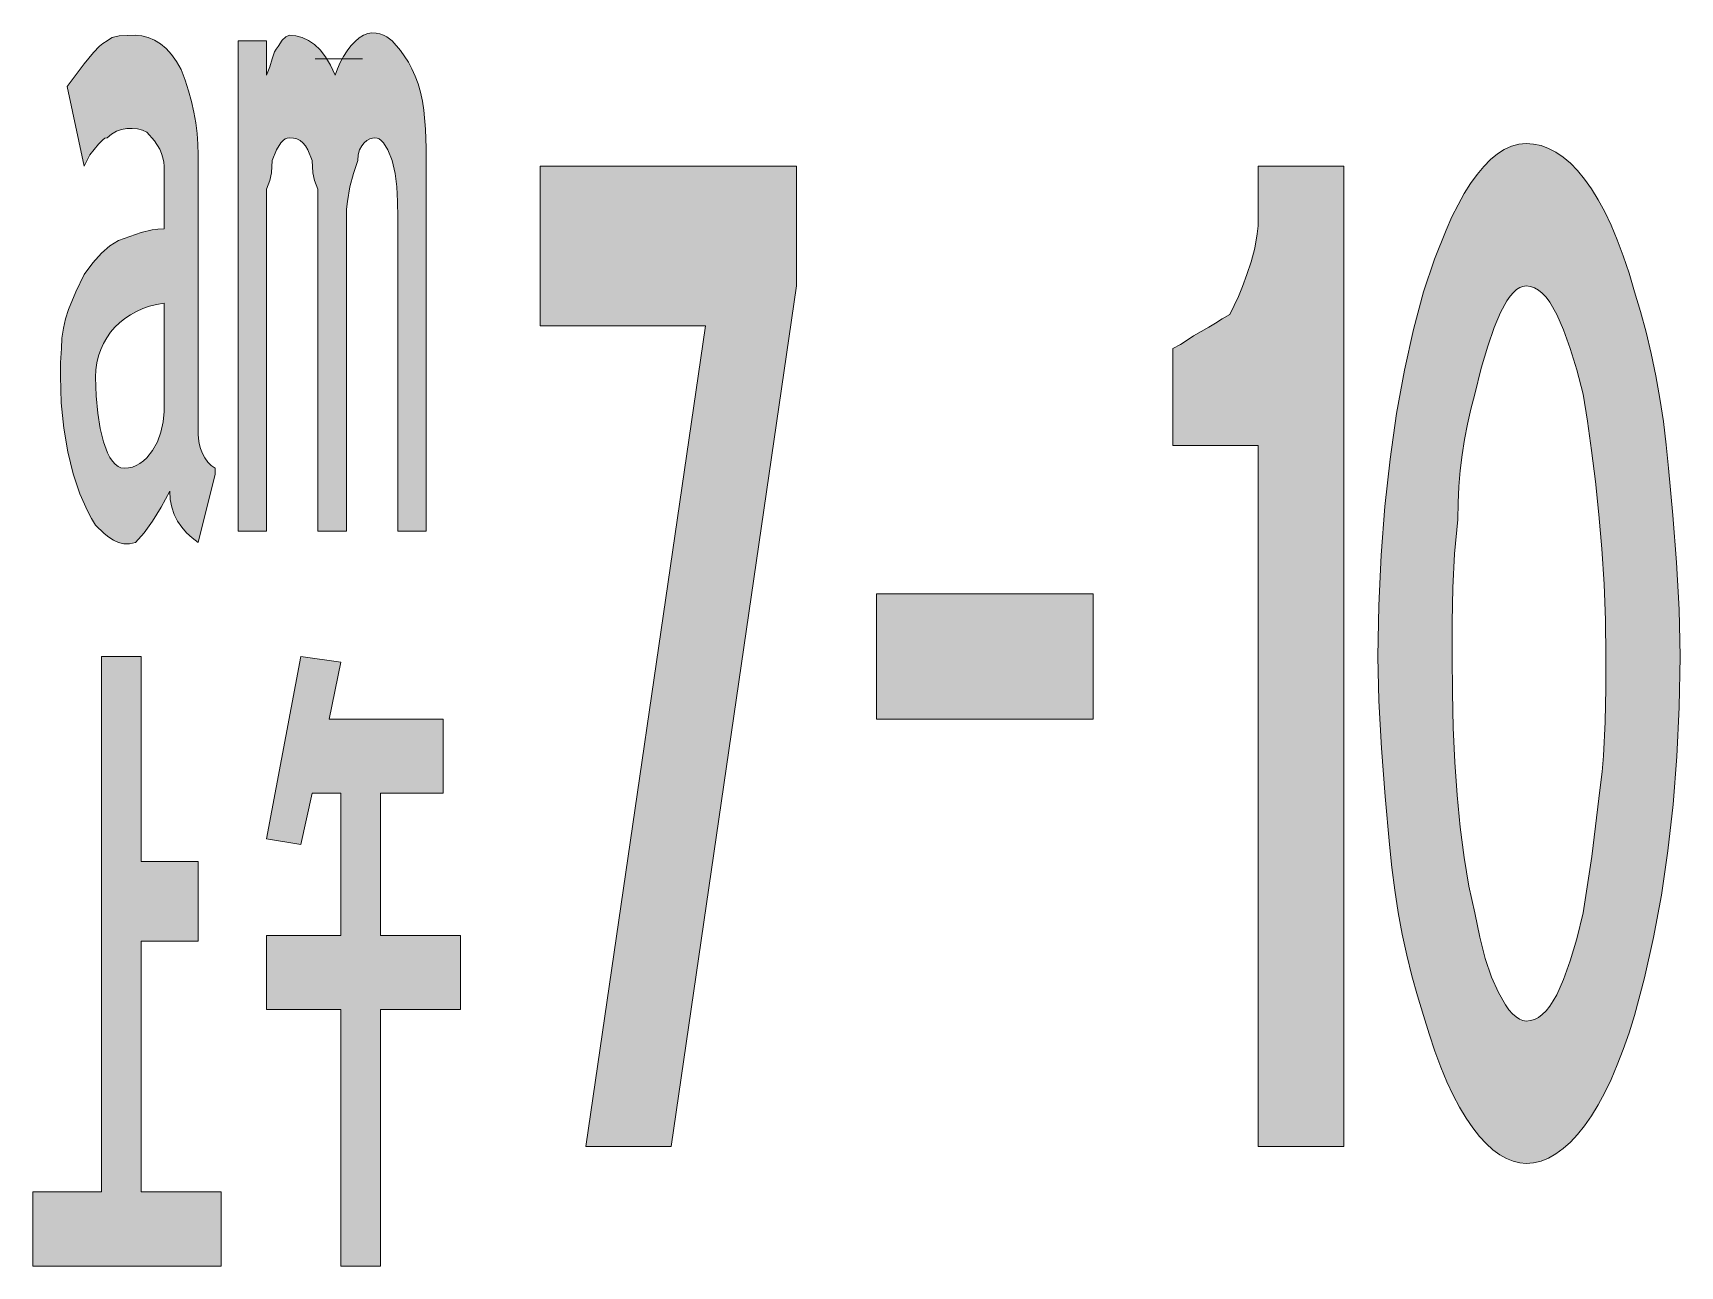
# Model space of a CAD drawing. Header units: metres. Extents: x 26 to 373, y 10 to 270.
import ezdxf

# ---------------------------------------------------------------- set-up
doc = ezdxf.new("R2010")
doc.units = ezdxf.units.M
doc.layers.add('FILL_WHITE_FFFFFF', color=7, linetype='Continuous', true_color=0xffffff)
doc.layers.add('STROKE_WHITE_FFFFFF', color=7, linetype='Continuous', true_color=0xffffff)

msp = doc.modelspace()

# ---------------------------------------------------------------- hatches: boundary and pattern name
at = {"layer": 'FILL_WHITE_FFFFFF', "true_color": 0xffffff}
h = msp.add_hatch(color=7, dxfattribs=at)
h.dxf.hatch_style = 1
h.paths.add_polyline_path([(50.23, 268.61), (51.54, 268.05), (52.8, 267.26), (54.01, 266.25), (55.14, 265.01), (56.2, 263.55), (57.15, 261.86), (57.99, 259.61), (58.73, 257.36), (59.34, 255.11), (59.85, 252.86), (60.24, 250.61), (60.53, 248.36), (60.69, 246.11), (60.75, 243.86), (60.75, 185.06), (60.81, 184.11), (60.98, 183.09), (61.26, 182.05), (61.65, 181.01), (62.16, 180.04), (62.78, 179.16), (63.51, 178.42), (64.35, 177.86), (64.35, 176.66), (60.75, 162.26), (59.46, 163.22), (58.29, 164.29), (57.27, 165.47), (56.4, 166.76), (55.7, 168.17), (55.18, 169.69), (54.86, 171.32), (54.75, 173.06), (52.95, 169.69), (51.15, 166.76), (49.35, 164.29), (47.55, 162.26), (46.25, 161.97), (45.06, 161.98), (43.94, 162.24), (42.9, 162.71), (41.91, 163.35), (40.97, 164.12), (39.15, 165.86), (38.26, 167.3), (37.41, 168.89), (35.83, 172.52), (34.45, 176.68), (33.3, 181.31), (32.44, 186.34), (31.89, 191.68), (31.72, 197.28), (31.78, 200.15), (31.95, 203.06), (32.06, 205.26), (32.36, 207.36), (32.84, 209.37), (33.45, 211.31), (34.99, 215.04), (36.75, 218.66), (38.55, 221.14), (40.35, 223.16), (42.15, 224.74), (43.95, 225.86), (48.75, 227.51), (51.04, 228.06), (52.25, 228.21), (53.55, 228.26), (53.55, 241.46), (53.49, 242.36), (53.33, 243.26), (53.04, 244.16), (52.65, 245.06), (51.53, 246.86), (49.95, 248.66), (49, 249.05), (47.96, 249.32), (46.87, 249.44), (45.75, 249.41), (44.63, 249.21), (43.54, 248.83), (42.5, 248.25), (41.55, 247.46), (41.1, 247.36), (40.65, 247.07), (39.75, 246.11), (37.95, 243.86), (36.75, 241.46), (33.15, 258.26), (36.75, 263.06), (38.7, 265.46), (39.96, 266.77), (40.7, 267.36), (41.55, 267.86), (42.05, 268.26), (42.66, 268.56), (44.1, 268.91), (45.77, 269.04), (47.55, 269.06), (48.9, 268.95), (50.23, 268.61)])
h.paths.add_polyline_path([(52, 212.38), (50.52, 211.99), (49.1, 211.5), (47.76, 210.9), (46.49, 210.2), (45.3, 209.41), (44.2, 208.53), (43.2, 207.56), (42.29, 206.51), (41.49, 205.37), (40.8, 204.16), (40.22, 202.87), (39.76, 201.52), (39.42, 200.1), (39.22, 198.61), (39.15, 197.06), (39.26, 193.14), (39.58, 189.51), (40.1, 186.24), (40.8, 183.41), (41.67, 181.09), (42.16, 180.14), (42.69, 179.34), (43.26, 178.71), (43.86, 178.24), (44.49, 177.96), (45.15, 177.86), (46.04, 177.93), (46.89, 178.13), (47.71, 178.46), (48.49, 178.89), (49.23, 179.44), (49.92, 180.08), (51.15, 181.61), (52.16, 183.43), (52.91, 185.46), (53.39, 187.62), (53.55, 189.86), (53.55, 212.66), (52, 212.38)], flags=16)
h = msp.add_hatch(color=7, dxfattribs=at)
h.dxf.hatch_style = 1
h.paths.add_polyline_path([(90.05, 262.01), (90.66, 263.32), (91.34, 264.59), (92.1, 265.76), (92.91, 266.83), (93.77, 267.75), (94.65, 268.5), (95.55, 269.06), (96.45, 269.4), (97.33, 269.55), (98.19, 269.53), (99, 269.36), (99.76, 269.09), (100.44, 268.72), (101.55, 267.86), (103.33, 265.84), (105, 263.36), (105.76, 261.96), (106.44, 260.44), (107.05, 258.81), (107.55, 257.06), (107.95, 255.21), (108.24, 253.27), (108.6, 249.26), (108.73, 245.25), (108.75, 241.46), (108.75, 164.66), (102.75, 164.66), (102.75, 230.66), (102.73, 234.06), (102.6, 237.11), (102.24, 239.94), (101.55, 242.66), (100.65, 244.93), (99.75, 246.41), (99.3, 246.89), (98.85, 247.22), (98.4, 247.4), (97.95, 247.46), (97.45, 247.4), (96.88, 247.22), (96.28, 246.89), (95.7, 246.41), (95.17, 245.76), (94.74, 244.93), (94.46, 243.9), (94.35, 242.66), (93.47, 239.94), (92.7, 237.11), (92.16, 234.06), (92, 232.41), (91.95, 230.66), (91.95, 164.66), (85.95, 164.66), (85.95, 230.66), (85.95, 236.66), (85.26, 238.44), (84.9, 240.11), (84.75, 242.66), (83.83, 244.93), (83.34, 245.76), (82.8, 246.41), (82.21, 246.89), (81.54, 247.22), (80.8, 247.4), (79.95, 247.46), (79.5, 247.4), (79.05, 247.22), (78.6, 246.89), (78.15, 246.41), (77.25, 244.93), (76.35, 242.66), (76.2, 240.11), (75.84, 238.44), (75.15, 236.66), (75.15, 230.66), (75.15, 164.66), (69.15, 164.66), (69.15, 267.86), (75.15, 267.86), (75.15, 260.66), (75.86, 262.44), (76.35, 264.11), (76.84, 265.56), (77.15, 266.16), (77.55, 266.66), (78.43, 268.05), (79.2, 268.76), (79.95, 269.06), (81.3, 268.95), (82.63, 268.59), (83.94, 267.99), (85.2, 267.11), (86.41, 265.96), (87.54, 264.51), (88.6, 262.75), (89.55, 260.66), (90.05, 262.01)])
h = msp.add_hatch(color=7, dxfattribs=at)
h.dxf.hatch_style = 1
h.paths.add_polyline_path([(337.6, 31.92), (336.2, 32.49), (334.78, 33.3), (333.36, 34.35), (331.93, 35.64), (330.51, 37.18), (329.1, 38.96), (327.7, 41), (326.32, 43.3), (324.97, 45.85), (323.64, 48.67), (322.35, 51.76), (321.11, 55.12), (319.9, 58.75), (318.75, 62.66), (317.46, 66.77), (316.28, 70.99), (315.21, 75.32), (314.25, 79.76), (313.41, 84.32), (312.68, 88.99), (312.06, 93.77), (311.55, 98.66), (310.67, 108.73), (309.9, 118.91), (309.36, 128.87), (309.15, 138.26), (309.32, 148.99), (309.81, 159.54), (310.61, 169.84), (311.7, 179.81), (313.08, 189.39), (314.72, 198.51), (316.61, 207.09), (318.75, 215.06), (321.06, 221.92), (323.48, 228.04), (324.73, 230.81), (326.01, 233.37), (327.31, 235.73), (328.65, 237.86), (330.01, 239.77), (331.41, 241.45), (332.83, 242.89), (334.28, 244.09), (335.75, 245.03), (337.26, 245.71), (338.79, 246.12), (340.35, 246.26), (341.92, 246.15), (343.5, 245.81), (345.06, 245.23), (346.61, 244.42), (348.15, 243.38), (349.67, 242.09), (351.17, 240.55), (352.65, 238.76), (354.1, 236.72), (355.51, 234.43), (356.9, 231.87), (358.24, 229.05), (359.54, 225.96), (360.79, 222.6), (362, 218.97), (363.15, 215.06), (364.44, 210.9), (365.62, 206.55), (366.69, 202.03), (367.65, 197.36), (368.49, 192.59), (369.23, 187.72), (369.84, 182.81), (370.35, 177.86), (371.23, 167.96), (372, 158.06), (372.54, 148.16), (372.75, 138.26), (372.58, 127.58), (372.09, 117.17), (371.29, 107.06), (370.2, 97.31), (368.82, 87.95), (367.18, 79.03), (365.29, 70.59), (363.15, 62.66), (362, 58.95), (360.79, 55.46), (359.54, 52.21), (358.24, 49.18), (356.9, 46.39), (355.51, 43.83), (354.1, 41.5), (352.65, 39.41), (351.17, 37.56), (349.67, 35.96), (348.15, 34.59), (346.61, 33.47), (345.06, 32.59), (343.5, 31.97), (341.92, 31.59), (340.35, 31.46), (338.99, 31.58), (337.6, 31.92)])
h.paths.add_polyline_path([(342.1, 61.8), (342.93, 62.23), (343.74, 62.83), (344.54, 63.61), (345.31, 64.56), (346.06, 65.7), (346.8, 67.01), (348.24, 70.19), (349.63, 74.12), (351, 78.8), (352.35, 84.26), (354.15, 96.11), (355.95, 110.66), (356.35, 113.92), (356.64, 117.34), (357, 124.46), (357.13, 131.59), (357.15, 138.26), (357.04, 145.9), (356.74, 153.47), (356.26, 160.9), (355.65, 168.11), (354.92, 175.05), (354.11, 181.63), (353.25, 187.79), (352.35, 193.46), (351, 198.58), (349.63, 203.1), (348.24, 207), (346.8, 210.26), (345.31, 212.85), (344.54, 213.87), (343.74, 214.72), (342.93, 215.39), (342.1, 215.87), (341.24, 216.16), (340.35, 216.26), (339.68, 216.18), (339, 215.92), (338.33, 215.5), (337.65, 214.89), (336.98, 214.12), (336.3, 213.16), (334.95, 210.71), (333.6, 207.53), (332.25, 203.61), (330.9, 198.92), (329.55, 193.46), (328.71, 190.31), (327.98, 187.14), (327.36, 183.95), (326.85, 180.71), (326.46, 177.42), (326.18, 174.06), (326.01, 170.61), (325.95, 167.06), (325.26, 159.86), (324.9, 152.66), (324.77, 145.46), (324.75, 138.26), (324.81, 130.68), (324.99, 123.24), (325.32, 116.01), (325.8, 109.01), (326.45, 102.3), (327.28, 95.91), (328.31, 89.88), (329.55, 84.26), (330.56, 79.15), (331.74, 74.62), (333.07, 70.72), (334.5, 67.46), (335.98, 64.88), (336.73, 63.85), (337.48, 63), (338.22, 62.33), (338.95, 61.85), (339.66, 61.56), (340.35, 61.46), (341.24, 61.55), (342.1, 61.8)], flags=16)
h = msp.add_hatch(color=7, dxfattribs=at)
h.dxf.hatch_style = 1
h.paths.add_polyline_path([(132.75, 241.46), (186.75, 241.46), (186.75, 216.26), (160.35, 35.06), (142.35, 35.06), (167.55, 207.86), (132.75, 207.86), (132.75, 241.46)])
h = msp.add_hatch(color=7, dxfattribs=at)
h.dxf.hatch_style = 1
h.paths.add_polyline_path([(265.95, 182.66), (265.95, 203.06), (267.56, 203.96), (268.95, 204.86), (270.34, 205.76), (271.95, 206.66), (273.56, 207.56), (274.95, 208.46), (276.34, 209.36), (277.95, 210.26), (279.75, 214.01), (280.65, 216.17), (281.55, 218.66), (282.43, 221.38), (283.2, 224.21), (283.74, 227.27), (283.9, 228.92), (283.95, 230.66), (283.95, 241.46), (301.95, 241.46), (301.95, 35.06), (283.95, 35.06), (283.95, 182.66), (265.95, 182.66)])
h = msp.add_hatch(color=7, dxfattribs=at)
h.dxf.hatch_style = 1
h.paths.add_polyline_path([(249.15, 151.46), (249.15, 125.06), (203.55, 125.06), (203.55, 151.46), (249.15, 151.46)])
h = msp.add_hatch(color=7, dxfattribs=at)
h.dxf.hatch_style = 1
h.paths.add_polyline_path([(48.75, 95.06), (60.75, 95.06), (60.75, 78.26), (48.75, 78.26), (48.75, 25.46), (65.55, 25.46), (65.55, 9.86), (25.95, 9.86), (25.95, 25.46), (40.35, 25.46), (40.35, 138.26), (48.75, 138.26), (48.75, 95.06)])
h = msp.add_hatch(color=7, dxfattribs=at)
h.dxf.hatch_style = 1
h.paths.add_polyline_path([(112.35, 125.06), (112.35, 109.46), (99.15, 109.46), (99.15, 79.46), (115.95, 79.46), (115.95, 63.86), (99.15, 63.86), (99.15, 9.86), (90.75, 9.86), (90.75, 63.86), (75.15, 63.86), (75.15, 79.46), (90.75, 79.46), (90.75, 109.46), (84.75, 109.46), (82.35, 98.66), (75.15, 99.86), (82.35, 138.26), (90.75, 137.06), (88.35, 125.06), (112.35, 125.06)])

# ---------------------------------------------------------------- linework, layer by layer
at = {"layer": 'FILL_WHITE_FFFFFF', "lineweight": 0, "true_color": 0xffffff}
for points in [[(50.23, 268.61), (51.54, 268.05), (52.8, 267.26), (54.01, 266.25), (55.14, 265.01), (56.2, 263.55), (57.15, 261.86), (57.99, 259.61), (58.73, 257.36), (59.34, 255.11), (59.85, 252.86), (60.24, 250.61), (60.53, 248.36), (60.69, 246.11), (60.75, 243.86), (60.75, 185.06), (60.81, 184.11), (60.98, 183.09), (61.26, 182.05), (61.65, 181.01), (62.16, 180.04), (62.78, 179.16), (63.51, 178.42), (64.35, 177.86), (64.35, 176.66), (60.75, 162.26), (59.46, 163.22), (58.29, 164.29), (57.27, 165.47), (56.4, 166.76), (55.7, 168.17), (55.18, 169.69), (54.86, 171.32), (54.75, 173.06), (52.95, 169.69), (51.15, 166.76), (49.35, 164.29), (47.55, 162.26), (46.25, 161.97), (45.06, 161.98), (43.94, 162.24), (42.9, 162.71), (41.91, 163.35), (40.97, 164.12), (39.15, 165.86), (38.26, 167.3), (37.41, 168.89), (35.83, 172.52), (34.45, 176.68), (33.3, 181.31), (32.44, 186.34), (31.89, 191.68), (31.72, 197.28), (31.78, 200.15), (31.95, 203.06), (32.06, 205.26), (32.36, 207.36), (32.84, 209.37), (33.45, 211.31), (34.99, 215.04), (36.75, 218.66), (38.55, 221.14), (40.35, 223.16), (42.15, 224.74), (43.95, 225.86), (48.75, 227.51), (51.04, 228.06), (52.25, 228.21), (53.55, 228.26), (53.55, 241.46), (53.49, 242.36), (53.33, 243.26), (53.04, 244.16), (52.65, 245.06), (51.53, 246.86), (49.95, 248.66), (49, 249.05), (47.96, 249.32), (46.87, 249.44), (45.75, 249.41), (44.63, 249.21), (43.54, 248.83), (42.5, 248.25), (41.55, 247.46), (41.1, 247.36), (40.65, 247.07), (39.75, 246.11), (37.95, 243.86), (36.75, 241.46), (33.15, 258.26), (36.75, 263.06), (38.7, 265.46), (39.96, 266.77), (40.7, 267.36), (41.55, 267.86), (42.05, 268.26), (42.66, 268.56), (44.1, 268.91), (45.77, 269.04), (47.55, 269.06), (48.9, 268.95)], [(90.05, 262.01), (90.66, 263.32), (91.34, 264.59), (92.1, 265.76), (92.91, 266.83), (93.77, 267.75), (94.65, 268.5), (95.55, 269.06), (96.45, 269.4), (97.33, 269.55), (98.19, 269.53), (99, 269.36), (99.76, 269.09), (100.44, 268.72), (101.55, 267.86), (103.33, 265.84), (105, 263.36), (105.76, 261.96), (106.44, 260.44), (107.05, 258.81), (107.55, 257.06), (107.95, 255.21), (108.24, 253.27), (108.6, 249.26), (108.73, 245.25), (108.75, 241.46), (108.75, 164.66), (102.75, 164.66), (102.75, 230.66), (102.73, 234.06), (102.6, 237.11), (102.24, 239.94), (101.55, 242.66), (100.65, 244.93), (99.75, 246.41), (99.3, 246.89), (98.85, 247.22), (98.4, 247.4), (97.95, 247.46), (97.45, 247.4), (96.88, 247.22), (96.28, 246.89), (95.7, 246.41), (95.17, 245.76), (94.74, 244.93), (94.46, 243.9), (94.35, 242.66), (93.47, 239.94), (92.7, 237.11), (92.16, 234.06), (92, 232.41), (91.95, 230.66), (91.95, 164.66), (85.95, 164.66), (85.95, 230.66), (85.95, 236.66), (85.26, 238.44), (84.9, 240.11), (84.75, 242.66), (83.83, 244.93), (83.34, 245.76), (82.8, 246.41), (82.21, 246.89), (81.54, 247.22), (80.8, 247.4), (79.95, 247.46), (79.5, 247.4), (79.05, 247.22), (78.6, 246.89), (78.15, 246.41), (77.25, 244.93), (76.35, 242.66), (76.2, 240.11), (75.84, 238.44), (75.15, 236.66), (75.15, 230.66), (75.15, 164.66), (69.15, 164.66), (69.15, 267.86), (75.15, 267.86), (75.15, 260.66), (75.86, 262.44), (76.35, 264.11), (76.84, 265.56), (77.15, 266.16), (77.55, 266.66), (78.43, 268.05), (79.2, 268.76), (79.95, 269.06), (81.3, 268.95), (82.63, 268.59), (83.94, 267.99), (85.2, 267.11), (86.41, 265.96), (87.54, 264.51), (88.6, 262.75), (89.55, 260.66)], [(337.6, 31.92), (336.2, 32.49), (334.78, 33.3), (333.36, 34.35), (331.93, 35.64), (330.51, 37.18), (329.1, 38.96), (327.7, 41), (326.32, 43.3), (324.97, 45.85), (323.64, 48.67), (322.35, 51.76), (321.11, 55.12), (319.9, 58.75), (318.75, 62.66), (317.46, 66.77), (316.28, 70.99), (315.21, 75.32), (314.25, 79.76), (313.41, 84.32), (312.68, 88.99), (312.06, 93.77), (311.55, 98.66), (310.67, 108.73), (309.9, 118.91), (309.36, 128.87), (309.15, 138.26), (309.32, 148.99), (309.81, 159.54), (310.61, 169.84), (311.7, 179.81), (313.08, 189.39), (314.72, 198.51), (316.61, 207.09), (318.75, 215.06), (321.06, 221.92), (323.48, 228.04), (324.73, 230.81), (326.01, 233.37), (327.31, 235.73), (328.65, 237.86), (330.01, 239.77), (331.41, 241.45), (332.83, 242.89), (334.28, 244.09), (335.75, 245.03), (337.26, 245.71), (338.79, 246.12), (340.35, 246.26), (341.92, 246.15), (343.5, 245.81), (345.06, 245.23), (346.61, 244.42), (348.15, 243.38), (349.67, 242.09), (351.17, 240.55), (352.65, 238.76), (354.1, 236.72), (355.51, 234.43), (356.9, 231.87), (358.24, 229.05), (359.54, 225.96), (360.79, 222.6), (362, 218.97), (363.15, 215.06), (364.44, 210.9), (365.62, 206.55), (366.69, 202.03), (367.65, 197.36), (368.49, 192.59), (369.23, 187.72), (369.84, 182.81), (370.35, 177.86), (371.23, 167.96), (372, 158.06), (372.54, 148.16), (372.75, 138.26), (372.58, 127.58), (372.09, 117.17), (371.29, 107.06), (370.2, 97.31), (368.82, 87.95), (367.18, 79.03), (365.29, 70.59), (363.15, 62.66), (362, 58.95), (360.79, 55.46), (359.54, 52.21), (358.24, 49.18), (356.9, 46.39), (355.51, 43.83), (354.1, 41.5), (352.65, 39.41), (351.17, 37.56), (349.67, 35.96), (348.15, 34.59), (346.61, 33.47), (345.06, 32.59), (343.5, 31.97), (341.92, 31.59), (340.35, 31.46), (338.99, 31.58)], [(132.75, 241.46), (186.75, 241.46), (186.75, 216.26), (160.35, 35.06), (142.35, 35.06), (167.55, 207.86), (132.75, 207.86)], [(265.95, 182.66), (265.95, 203.06), (267.56, 203.96), (268.95, 204.86), (270.34, 205.76), (271.95, 206.66), (273.56, 207.56), (274.95, 208.46), (276.34, 209.36), (277.95, 210.26), (279.75, 214.01), (280.65, 216.17), (281.55, 218.66), (282.43, 221.38), (283.2, 224.21), (283.74, 227.27), (283.9, 228.92), (283.95, 230.66), (283.95, 241.46), (301.95, 241.46), (301.95, 35.06), (283.95, 35.06), (283.95, 182.66)], [(342.1, 61.8), (342.93, 62.23), (343.74, 62.83), (344.54, 63.61), (345.31, 64.56), (346.06, 65.7), (346.8, 67.01), (348.24, 70.19), (349.63, 74.12), (351, 78.8), (352.35, 84.26), (354.15, 96.11), (355.95, 110.66), (356.35, 113.92), (356.64, 117.34), (357, 124.46), (357.13, 131.59), (357.15, 138.26), (357.04, 145.9), (356.74, 153.47), (356.26, 160.9), (355.65, 168.11), (354.92, 175.05), (354.11, 181.63), (353.25, 187.79), (352.35, 193.46), (351, 198.58), (349.63, 203.1), (348.24, 207), (346.8, 210.26), (345.31, 212.85), (344.54, 213.87), (343.74, 214.72), (342.93, 215.39), (342.1, 215.87), (341.24, 216.16), (340.35, 216.26), (339.68, 216.18), (339, 215.92), (338.33, 215.5), (337.65, 214.89), (336.98, 214.12), (336.3, 213.16), (334.95, 210.71), (333.6, 207.53), (332.25, 203.61), (330.9, 198.92), (329.55, 193.46), (328.71, 190.31), (327.98, 187.14), (327.36, 183.95), (326.85, 180.71), (326.46, 177.42), (326.18, 174.06), (326.01, 170.61), (325.95, 167.06), (325.26, 159.86), (324.9, 152.66), (324.77, 145.46), (324.75, 138.26), (324.81, 130.68), (324.99, 123.24), (325.32, 116.01), (325.8, 109.01), (326.45, 102.3), (327.28, 95.91), (328.31, 89.88), (329.55, 84.26), (330.56, 79.15), (331.74, 74.62), (333.07, 70.72), (334.5, 67.46), (335.98, 64.88), (336.73, 63.85), (337.48, 63), (338.22, 62.33), (338.95, 61.85), (339.66, 61.56), (340.35, 61.46), (341.24, 61.55)], [(52, 212.38), (50.52, 211.99), (49.1, 211.5), (47.76, 210.9), (46.49, 210.2), (45.3, 209.41), (44.2, 208.53), (43.2, 207.56), (42.29, 206.51), (41.49, 205.37), (40.8, 204.16), (40.22, 202.87), (39.76, 201.52), (39.42, 200.1), (39.22, 198.61), (39.15, 197.06), (39.26, 193.14), (39.58, 189.51), (40.1, 186.24), (40.8, 183.41), (41.67, 181.09), (42.16, 180.14), (42.69, 179.34), (43.26, 178.71), (43.86, 178.24), (44.49, 177.96), (45.15, 177.86), (46.04, 177.93), (46.89, 178.13), (47.71, 178.46), (48.49, 178.89), (49.23, 179.44), (49.92, 180.08), (51.15, 181.61), (52.16, 183.43), (52.91, 185.46), (53.39, 187.62), (53.55, 189.86), (53.55, 212.66)], [(249.15, 151.46), (249.15, 125.06), (203.55, 125.06), (203.55, 151.46)], [(48.75, 95.06), (60.75, 95.06), (60.75, 78.26), (48.75, 78.26), (48.75, 25.46), (65.55, 25.46), (65.55, 9.86), (25.95, 9.86), (25.95, 25.46), (40.35, 25.46), (40.35, 138.26), (48.75, 138.26)], [(112.35, 125.06), (112.35, 109.46), (99.15, 109.46), (99.15, 79.46), (115.95, 79.46), (115.95, 63.86), (99.15, 63.86), (99.15, 9.86), (90.75, 9.86), (90.75, 63.86), (75.15, 63.86), (75.15, 79.46), (90.75, 79.46), (90.75, 109.46), (84.75, 109.46), (82.35, 98.66), (75.15, 99.86), (82.35, 138.26), (90.75, 137.06), (88.35, 125.06)]]:
    msp.add_lwpolyline(points, close=True, dxfattribs=at)
at = {"layer": 'STROKE_WHITE_FFFFFF', "lineweight": 0, "true_color": 0xffffff}
msp.add_lwpolyline([(85.35, 264.1), (95.35, 264.1)], dxfattribs=at)

doc.saveas('drawing.dxf')
